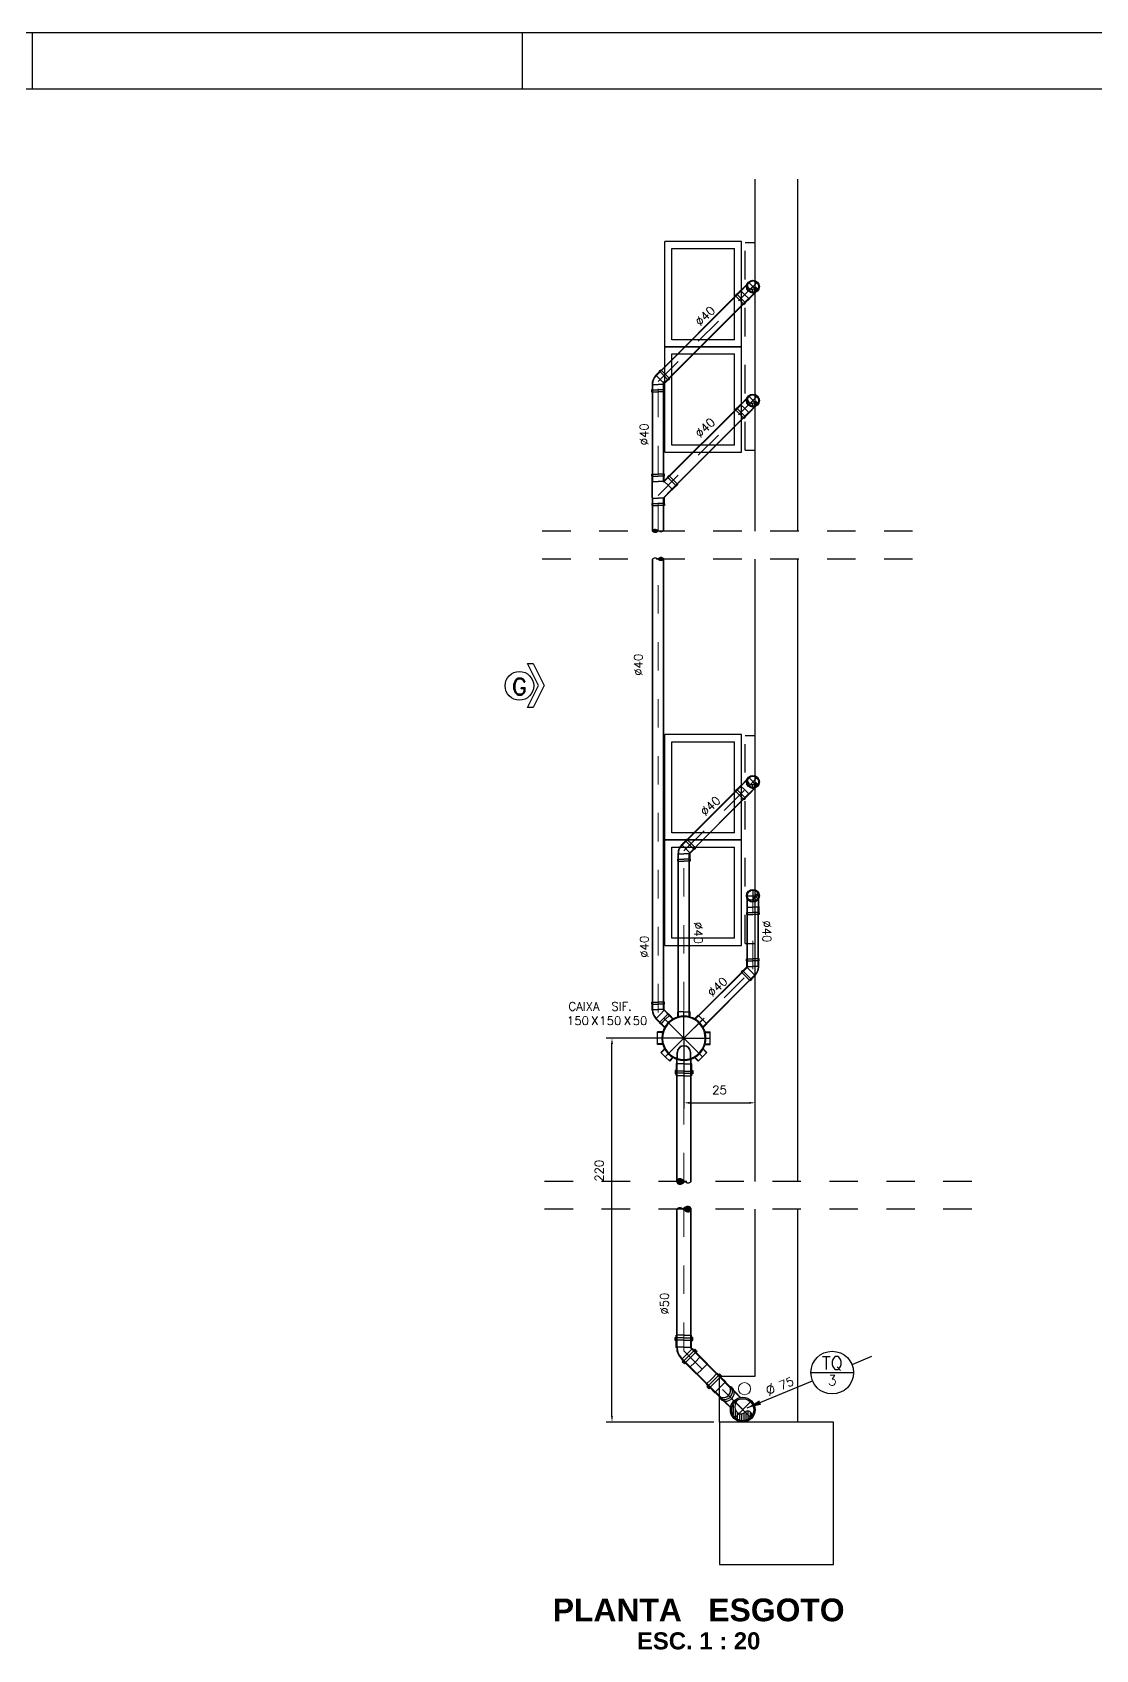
# Model space of a CAD drawing. Header units: millimetres. Extents: x -2485 to 3289, y -257 to 1952.
# Drawn here: x 20.52 to 24.25, y 21.34 to 27.02 of the extents above; entities that cross this region are included whole.
import ezdxf
from ezdxf.enums import TextEntityAlignment as Align

# ---------------------------------------------------------------- set-up
doc = ezdxf.new("R2010")
doc.units = ezdxf.units.MM
doc.header["$LTSCALE"] = 0.3
for name, pattern in [('CONTINUO', [0]), ('HID', [0.37, 0.07, -0.1, 0.03, -0.1, 0.07]), ('HIDDEN2', [0.1875, 0.125, -0.0625]), ('T-5CM', [0.1, 0.05, -0.05])]:
    doc.linetypes.add(name, pattern=pattern)
for name, color, linetype in [('PAREDE', 7, 'CONTINUO'), ('PILAR', 2, 'Continuous'), ('PROJEÇÃO', 11, 'HIDDEN2'), ('SAN', 11, 'Continuous'), ('TEX', 11, 'Continuous'), ('TEXTO', 3, 'Continuous'), ('TUB', 1, 'Continuous')]:
    doc.layers.add(name, color=color, linetype=linetype)
doc.layers.add('PROJETO ESGOTO', color=1, linetype='HID', lineweight=15)
doc.layers.add('prumada', color=9, linetype='Continuous', lineweight=15)
doc.styles.add('ROMAND', font='romand')
doc.styles.add('ROMANS', font='romans.shx', dxfattribs={"height": 0.03})
doc.styles.add('SANSSERIFBOLD', font='sasb____.pfb')
doc.dimstyles.new('20', dxfattribs={"dimtxt": 0.03, "dimasz": 0.02, "dimexe": 0.02, "dimexo": 0.02, "dimgap": 0.03, "dimtad": 1, "dimdec": 3, "dimlfac": 100, "dimdsep": 46, "dimtxsty": 'ROMANS', "dimcen": 0.02, "dimclrd": 11, "dimclre": 11, "dimclrt": 3, "dimadec": 0, "dimazin": 0, "dimtfac": 3.333333, "dimtdec": 3, "dimtix": 1, "dimtmove": 2, "dimatfit": 3, "dimfxl": 0, "dimtolj": 1, "dimarcsym": 0})

# ---------------------------------------------------------------- blocks, each defined once
blk = doc.blocks.new('JSJ75X50')
at = {"layer": 'TUB', "linetype": 'Continuous'}
for p, q in [((-0.0435, 0), (0.0434, 0)), ((0, -0.0435), (0, 0.0434))]:
    blk.add_line(p, q, dxfattribs=at)
at = {"layer": 'TUB', "color": 7}
for p, q in [((-0.0233, -0.0132), (-0.0387, 0.0021)), ((-0.0162, -0.0098), (-0.0371, 0.0112)), ((-0.0123, -0.003), (-0.034, 0.0186)), ((-0.011, 0.0063), (-0.0297, 0.0249)), ((-0.0072, 0.0131), (-0.0243, 0.0302)), ((-0.0014, 0.0179), (-0.0179, 0.0344)), ((0.0066, 0.0205), (-0.0103, 0.0374)), ((0.0209, 0.0168), (-0.001, 0.0387)), ((0.0371, 0.0112), (0.0112, 0.0371)), ((0.0377, 0), (0.0322, 0.0055)), ((0.0387, -0.001), (0.0377, 0))]:
    blk.add_line(p, q, dxfattribs=at)
at = {"layer": 'TUB', "color": 4}
for p, q in [((0.0686, 0.0251), (0.0355, 0.0251)), ((0.0663, 0.0235), (0.0365, 0.0235)), ((0.0753, 0.0282), (0.0842, 0.0282)), ((0.1104, 0.0237), (0.0856, 0.0237)), ((0.1098, 0.0253), (0.0892, 0.0253)), ((0.1098, 0.0253), (0.1114, 0.0269)), ((0.1104, 0.0237), (0.112, 0.0253)), ((0.1114, 0.0269), (0.1353, 0.0269)), ((0.112, 0.0253), (0.1369, 0.0253)), ((0.1353, 0.0309), (0.1465, 0.0309)), ((0.1353, 0.0269), (0.1353, 0.0309)), ((0.1369, 0.0293), (0.1449, 0.0293)), ((0.1369, 0.0253), (0.1369, 0.0293)), ((0.1449, 0.0293), (0.1449, 0.0253)), ((0.1449, 0.0253), (0.154, 0.0253)), ((0.1465, 0.0309), (0.1465, 0.0269)), ((0.1465, 0.0269), (0.154, 0.0269)), ((0.0686, -0.0251), (0.0355, -0.0251)), ((0.0663, -0.0235), (0.0365, -0.0235)), ((0.0753, -0.0282), (0.0842, -0.0282)), ((0.1104, -0.0237), (0.0856, -0.0237)), ((0.1098, -0.0253), (0.0892, -0.0253)), ((0.1098, -0.0253), (0.1114, -0.0269)), ((0.1104, -0.0237), (0.112, -0.0253)), ((0.1114, -0.0269), (0.1353, -0.0269)), ((0.112, -0.0253), (0.1369, -0.0253)), ((0.1353, -0.0269), (0.1353, -0.031)), ((0.1353, -0.031), (0.1465, -0.031)), ((0.1369, -0.0253), (0.1369, -0.0294)), ((0.1369, -0.0294), (0.1449, -0.0294)), ((0.1449, -0.0253), (0.154, -0.0253)), ((0.1449, -0.0294), (0.1449, -0.0253)), ((0.1465, -0.0269), (0.154, -0.0269)), ((0.1465, -0.031), (0.1465, -0.0269))]:
    blk.add_line(p, q, dxfattribs=at)
at = {"layer": 'TUB', "color": 3}
for p, q in [((0.112, 0), (0.112, 0.0253)), ((0.112, 0), (0.112, -0.0253)), ((0.1369, 0), (0.1369, 0.0253)), ((0.1369, 0), (0.1369, -0.0253)), ((0.1449, 0), (0.1449, 0.0253)), ((0.1449, 0), (0.1449, -0.0253)), ((0.154, 0), (0.154, 0.0269)), ((0.154, 0), (0.154, -0.0269))]:
    blk.add_line(p, q, dxfattribs=at)
at = {"layer": 'TUB', "color": 4}
for radius in [0.0435, 0.0394, 0.0387]:
    blk.add_circle((0, 0), radius, dxfattribs=at)
for centre, radius, start, end in [((-0.0253, 0), 0.0134, 180, 0), ((0.0086, 0), 0.0206, 68.9015, 180), ((0.0043, -0.0111), 0.0324, 357.8255, 68.9015)]:
    blk.add_arc(centre, radius, start, end, dxfattribs=at)
at = {"layer": 'TUB', "color": 4, "linetype": 'Continuous'}
for centre, radius, start, end in [((0.0844, 0), 0.0297, 107.8435, 180), ((0.0924, 0), 0.0298, 110.4742, 180), ((0.0984, -0.0001), 0.0277, 115.961, 179.7959), ((0.0984, -0.0001), 0.0271, 109.7929, 179.7552), ((0.0842, 0.021), 0.00728, 37.0385, 107.5139), ((0.0895, 0.016), 0.00937, 91.1228, 109.8417), ((0.0844, 0), 0.0297, 180, 252.1565), ((0.0924, 0), 0.0298, 180, 249.5258), ((0.0984, 0.0001), 0.0277, 180.2041, 244.039), ((0.0984, 0.0001), 0.0271, 180.2448, 250.2071), ((0.0842, -0.021), 0.00728, 252.4861, 322.9615), ((0.0895, -0.016), 0.00937, 250.1583, 268.8772)]:
    blk.add_arc(centre, radius, start, end, dxfattribs=at)
blk = doc.blocks.new('cs150x50')
at = {"layer": 'TUB', "color": 3}
for p, q in [((-0.0808, 0.0499), (-0.0653, 0.0653)), ((-0.0653, 0.0653), (-0.0499, 0.0808)), ((0, 0.0925), (-0.0218, 0.0925)), ((0.0218, 0.0925), (0, 0.0925)), ((0.05, 0.0808), (0.0654, 0.0654)), ((0.0654, 0.0654), (0.0808, 0.05)), ((-0.0925, 0), (-0.0925, 0.0218)), ((-0.0925, 0), (-0.0925, -0.0218)), ((0.0903, 0), (0.0903, 0.0253)), ((0.0903, 0), (0.0903, -0.0254)), ((0.1152, 0), (0.1152, 0.0253)), ((0.1152, 0), (0.1152, -0.0254)), ((0.1232, 0), (0.1232, 0.0253)), ((0.1232, 0), (0.1232, -0.0254)), ((0.1323, 0), (0.1323, 0.027)), ((0.1323, 0), (0.1323, -0.027)), ((-0.0808, -0.0499), (-0.0653, -0.0653)), ((0.0654, -0.0654), (0.0808, -0.05)), ((-0.0653, -0.0653), (-0.0499, -0.0808)), ((0, -0.0925), (-0.0218, -0.0925)), ((0.0218, -0.0925), (0, -0.0925)), ((0.05, -0.0808), (0.0654, -0.0654))]:
    blk.add_line(p, q, dxfattribs=at)
at = {"layer": 'TUB', "color": 1}
for p, q in [((-0.0653, 0.0653), (0, 0)), ((0, 0), (0, 0.0925)), ((0, 0), (0.0654, 0.0654)), ((0, 0), (-0.0925, 0)), ((-0.0653, -0.0653), (0, 0)), ((0, 0), (0.0775, 0)), ((0, 0), (0, 0)), ((0, 0), (0, 0)), ((0, 0), (0, 0)), ((0, 0), (0, 0)), ((0, 0), (0, 0)), ((0, 0), (0, 0)), ((0, 0), (0, 0)), ((0, 0), (0, 0)), ((0, 0), (0.0654, -0.0654)), ((0, 0), (0, -0.0925))]:
    blk.add_line(p, q, dxfattribs=at)
at = {"layer": 'TUB', "color": 4}
for p, q in [((-0.0388, 0.0671), (-0.0512, 0.0795)), ((-0.0372, 0.068), (-0.0499, 0.0808)), ((-0.0218, 0.0744), (-0.0218, 0.0925)), ((-0.02, 0.0749), (-0.02, 0.0925)), ((0.02, 0.0749), (0.02, 0.0925)), ((0.0218, 0.0744), (0.0218, 0.0925)), ((0.0372, 0.068), (0.05, 0.0808)), ((0.0388, 0.0671), (0.0513, 0.0795)), ((-0.0744, 0.0218), (-0.0925, 0.0218)), ((-0.0749, 0.02), (-0.0925, 0.02)), ((-0.068, 0.0372), (-0.0808, 0.0499)), ((-0.0671, 0.0388), (-0.0795, 0.0512)), ((0.071, 0.0238), (0.0501, 0.0238)), ((0.0714, 0.0226), (0.0501, 0.0226)), ((0.0671, 0.0388), (0.0795, 0.0513)), ((0.068, 0.0372), (0.0808, 0.05)), ((0.088, 0.0253), (0.0732, 0.0253)), ((0.0887, 0.0238), (0.0738, 0.0238)), ((0.088, 0.0253), (0.0896, 0.027)), ((0.0887, 0.0238), (0.0903, 0.0253)), ((0.0896, 0.027), (0.1136, 0.027)), ((0.0903, 0.0253), (0.1152, 0.0253)), ((0.1136, 0.027), (0.1136, 0.031)), ((0.1136, 0.031), (0.1248, 0.031)), ((0.1152, 0.0253), (0.1152, 0.0293)), ((0.1152, 0.0293), (0.1232, 0.0293)), ((0.1232, 0.0293), (0.1232, 0.0253)), ((0.1232, 0.0253), (0.1323, 0.0253)), ((0.1248, 0.031), (0.1248, 0.027)), ((0.1248, 0.027), (0.1323, 0.027)), ((-0.0749, -0.02), (-0.0925, -0.02)), ((-0.0744, -0.0218), (-0.0925, -0.0218)), ((-0.068, -0.0372), (-0.0808, -0.0499)), ((-0.0671, -0.0388), (-0.0795, -0.0512)), ((0.0714, -0.0226), (0.0501, -0.0226)), ((0.071, -0.0238), (0.0501, -0.0238)), ((0.0671, -0.0388), (0.0795, -0.0513)), ((0.068, -0.0372), (0.0808, -0.05)), ((0.088, -0.0254), (0.0732, -0.0254)), ((0.0887, -0.0238), (0.0738, -0.0238)), ((0.088, -0.0254), (0.0896, -0.027)), ((0.0887, -0.0238), (0.0903, -0.0254)), ((0.0896, -0.027), (0.1136, -0.027)), ((0.0903, -0.0254), (0.1152, -0.0254)), ((0.1136, -0.027), (0.1136, -0.031)), ((0.1136, -0.031), (0.1248, -0.031)), ((0.1152, -0.0254), (0.1152, -0.0294)), ((0.1152, -0.0294), (0.1232, -0.0294)), ((0.1232, -0.0254), (0.1323, -0.0254)), ((0.1232, -0.0294), (0.1232, -0.0254)), ((0.1248, -0.027), (0.1323, -0.027)), ((0.1248, -0.031), (0.1248, -0.027)), ((-0.0388, -0.0671), (-0.0512, -0.0795)), ((-0.0372, -0.068), (-0.0499, -0.0808)), ((-0.0218, -0.0744), (-0.0218, -0.0925)), ((-0.02, -0.0749), (-0.02, -0.0925)), ((0.02, -0.0749), (0.02, -0.0925)), ((0.0218, -0.0744), (0.0218, -0.0925)), ((0.0372, -0.068), (0.05, -0.0808)), ((0.0388, -0.0671), (0.0513, -0.0795))]:
    blk.add_line(p, q, dxfattribs=at)
for centre, radius, start, end in [((0, 0), 0.0749, 18.487, 180), ((0, 0), 0.0775, 120.0448, 135), ((0, 0), 0.0775, 106.3372, 118.6628), ((0, 0), 0.0775, 90, 104.9552), ((0, 0), 0.0775, 75.0448, 90), ((0, 0), 0.0775, 61.3372, 73.6628), ((0, 0), 0.0775, 45, 59.9552), ((0, 0), 0.0775, 165.0448, 180), ((0, 0), 0.0775, 180, 194.9552), ((0, 0), 0.0749, 180, 341.513), ((0, 0), 0.0775, 151.3372, 163.6628), ((0, 0), 0.0775, 135, 149.9552), ((0.0501, 0), 0.0238, 90, 180), ((0.0501, 0), 0.0238, 180, 270), ((0.0501, 0), 0.0226, 90, 180), ((0.0501, 0), 0.0226, 180, 270), ((0, 0), 0.0775, 30.0448, 45), ((0, 0), 0.0775, 19.0927, 28.6628), ((0, 0), 0.0749, 0, 17.5218), ((0, 0), 0.0749, 342.4782, 360), ((0, 0), 0.0775, 360, 17.8455), ((0, 0), 0.0775, 342.1545, 0), ((0, 0), 0.0775, 196.3372, 208.6628), ((0, 0), 0.0775, 210.0448, 225), ((0, 0), 0.0775, 225, 239.9552), ((0, 0), 0.0775, 300.0448, 315), ((0, 0), 0.0775, 315, 329.9552), ((0, 0), 0.0775, 331.3372, 340.9073), ((0, 0), 0.0775, 241.3372, 253.6628), ((0, 0), 0.0775, 255.0448, 270), ((0, 0), 0.0775, 270, 284.9552), ((0, 0), 0.0775, 286.3372, 298.6628)]:
    blk.add_arc(centre, radius, start, end, dxfattribs=at)
blk = doc.blocks.new('c90')
at = {"layer": 'TUB', "color": 3}
for p, q in [((-0.066, 0.0224), (-0.066, 0)), ((-0.066, -0.0224), (-0.066, 0)), ((-0.059, 0.02), (-0.059, 0)), ((-0.059, -0.02), (-0.059, 0)), ((-0.04, 0.0194), (-0.04, 0)), ((-0.04, -0.0194), (-0.04, 0))]:
    blk.add_line(p, q, dxfattribs=at)
at = {"layer": 'TUB', "color": 4}
for p, q in [((-0.0598, 0.0224), (-0.066, 0.0224)), ((-0.04, 0.02), (-0.066, 0.02)), ((-0.059, 0.0212), (-0.0598, 0.0224)), ((-0.0388, 0.0212), (-0.059, 0.0212)), ((-0.04, 0.02), (-0.04, 0.0194)), ((-0.04, 0.0194), (-0.038, 0.0194)), ((-0.038, 0.0206), (-0.0388, 0.0212)), ((-0.038, 0.0206), (-0.0095, 0.0206)), ((-0.038, 0.0194), (-0.0118, 0.0194)), ((-0.04, -0.02), (-0.066, -0.02)), ((-0.0598, -0.0224), (-0.066, -0.0224)), ((-0.059, -0.0212), (-0.0598, -0.0224)), ((-0.0388, -0.0212), (-0.059, -0.0212)), ((-0.04, -0.0194), (-0.038, -0.0194)), ((-0.04, -0.02), (-0.04, -0.0194)), ((-0.038, -0.0206), (-0.0388, -0.0212)), ((-0.038, -0.0194), (-0.0118, -0.0194)), ((-0.038, -0.0206), (-0.0095, -0.0206))]:
    blk.add_line(p, q, dxfattribs=at)
at = {"layer": 'TUB', "color": 1, "linetype": 'Continuous'}
for p, q in [((0.0227, 0), (-0.0227, 0)), ((0, 0.0227), (0, -0.0227))]:
    blk.add_line(p, q, dxfattribs=at)
at = {"layer": 'TUB', "color": 7}
for p, q in [((-0.0133, 0.0017), (-0.0195, -0.0045)), ((-0.0133, 0.0123), (-0.0188, 0.0068)), ((-0.0088, -0.0044), (-0.0162, -0.0118)), ((-0.0011, -0.0074), (-0.0107, -0.0169)), ((0.0057, -0.0111), (-0.003, -0.0198))]:
    blk.add_line(p, q, dxfattribs=at)
at = {"layer": 'TUB', "color": 4}
for radius in [0.0227, 0.02]:
    blk.add_circle((0, 0), radius, dxfattribs=at)
for centre, radius, start, end in [((0, 0.0069), 0.0143, 131.815, 270.1096), ((0, -0.0137), 0.0063, 270, 90)]:
    blk.add_arc(centre, radius, start, end, dxfattribs=at)
blk = doc.blocks.new('j45e40')
at = {"layer": 'TUB', "color": 4}
for p, q in [((-0.0212, 0.0071), (-0.0396, -0.0113)), ((-0.0212, 0.0088), (-0.0355, -0.0055)), ((-0.0202, 0.0089), (-0.0212, 0.0088)), ((-0.0212, 0.0071), (-0.0208, 0.0067)), ((-0.0208, 0.0067), (-0.0194, 0.0081)), ((0.008, 0.0206), (0.0088, 0.0212)), ((0.01, 0.0194), (0.008, 0.0194)), ((0.0088, 0.0212), (0.029, 0.0212)), ((0.01, 0.02), (0.01, 0.0194)), ((0.01, 0.02), (0.036, 0.02)), ((0.029, 0.0212), (0.0298, 0.0224)), ((0.0298, 0.0224), (0.036, 0.0224)), ((-0.0369, -0.0052), (-0.0413, -0.0096)), ((-0.0355, -0.0055), (-0.0369, -0.0052)), ((0.0071, -0.0212), (-0.0113, -0.0396)), ((-0.0052, -0.0369), (-0.0096, -0.0413)), ((0.0088, -0.0212), (-0.0055, -0.0355)), ((-0.0055, -0.0355), (-0.0052, -0.0369)), ((0.0067, -0.0208), (0.008, -0.0194)), ((0.0071, -0.0212), (0.0067, -0.0208)), ((0.01, -0.0194), (0.008, -0.0194)), ((0.0088, -0.0212), (0.029, -0.0212)), ((0.01, -0.02), (0.01, -0.0194)), ((0.01, -0.02), (0.036, -0.02)), ((0.029, -0.0212), (0.0298, -0.0224)), ((0.0298, -0.0224), (0.036, -0.0224))]:
    blk.add_line(p, q, dxfattribs=at)
at = {"layer": 'TUB', "color": 3}
for p, q in [((-0.0212, 0.0071), (-0.0071, -0.0071)), ((0.01, 0.02), (0.01, 0)), ((0.029, 0.02), (0.029, 0)), ((0.036, 0.0224), (0.036, 0)), ((-0.0413, -0.0096), (-0.0254, -0.0254)), ((-0.0346, -0.0064), (-0.0205, -0.0205)), ((-0.0096, -0.0413), (-0.0254, -0.0254)), ((-0.0064, -0.0346), (-0.0205, -0.0205)), ((0.0071, -0.0212), (-0.0071, -0.0071)), ((0.01, -0.02), (0.01, 0)), ((0.029, -0.02), (0.029, 0)), ((0.036, -0.0224), (0.036, 0))]:
    blk.add_line(p, q, dxfattribs=at)
at = {"layer": 'TUB', "color": 4, "linetype": 'Continuous'}
for radius in [0.0399, 0.0387]:
    blk.add_arc((0.008, -0.0193), radius, 90, 135, dxfattribs=at)
at = {"layer": 'TUB', "linetype": 'Continuous', "style": 'ROMANS'}
blk.add_text('JJ', height=0.000001, dxfattribs=at).set_placement((0.01, -0.0194))
blk = doc.blocks.new('JS40')
at = {"layer": 'TUB', "color": 4}
for p, q in [((-0.029, 0.0224), (-0.0352, 0.0224)), ((-0.0092, 0.02), (-0.0352, 0.02)), ((-0.0282, 0.0212), (-0.029, 0.0224)), ((-0.008, 0.0212), (-0.0282, 0.0212)), ((-0.0092, 0.02), (-0.0092, 0.0194)), ((-0.0072, 0.0206), (-0.008, 0.0212)), ((0.0471, 0.0206), (0.0479, 0.0212)), ((0.0479, 0.0212), (0.0681, 0.0212)), ((0.0491, 0.02), (0.0751, 0.02)), ((0.0491, 0.02), (0.0491, 0.0194)), ((0.0681, 0.0212), (0.0689, 0.0224)), ((0.0689, 0.0224), (0.0751, 0.0224)), ((-0.0092, -0.02), (-0.0352, -0.02)), ((-0.029, -0.0224), (-0.0352, -0.0224)), ((-0.0282, -0.0212), (-0.029, -0.0224)), ((-0.0079, -0.0212), (-0.0282, -0.0212)), ((-0.0092, -0.0194), (-0.008, -0.0194)), ((-0.0092, -0.02), (-0.0092, -0.0194)), ((0.0194, -0.0485), (0.0195, -0.0495)), ((0.0195, -0.0495), (0.0338, -0.0638)), ((0.0216, -0.0491), (0.0202, -0.0477)), ((0.0212, -0.0495), (0.0216, -0.0491)), ((0.0212, -0.0495), (0.0396, -0.0679)), ((0.0491, -0.0216), (0.0468, -0.0194)), ((0.0491, -0.0194), (0.0468, -0.0194)), ((0.0491, -0.02), (0.0491, -0.0194)), ((0.0491, -0.02), (0.0751, -0.02)), ((0.0495, -0.0212), (0.0491, -0.0216)), ((0.0495, -0.0212), (0.0679, -0.0396)), ((0.0512, -0.0212), (0.0681, -0.0212)), ((0.0512, -0.0212), (0.0638, -0.0338)), ((0.0638, -0.0338), (0.0652, -0.0335)), ((0.0652, -0.0335), (0.0696, -0.0379)), ((0.0681, -0.0212), (0.0689, -0.0224)), ((0.0689, -0.0224), (0.0751, -0.0224)), ((0.0338, -0.0638), (0.0335, -0.0652)), ((0.0335, -0.0652), (0.0379, -0.0696))]:
    blk.add_line(p, q, dxfattribs=at)
at = {"layer": 'TUB', "color": 3}
for p, q in [((-0.0352, 0.0224), (-0.0352, 0)), ((-0.0352, -0.0224), (-0.0352, 0)), ((-0.0282, 0.02), (-0.0282, 0)), ((-0.0092, 0.0194), (-0.0092, 0)), ((-0.0092, -0.0194), (-0.0092, 0)), ((0.0491, 0.0194), (0.0491, 0)), ((0.0491, -0.0194), (0.0491, 0)), ((0.0681, 0.02), (0.0681, 0)), ((0.0751, 0.0224), (0.0751, 0)), ((-0.0282, -0.02), (-0.0282, 0)), ((0.0216, -0.0491), (0.0354, -0.0354)), ((0.0346, -0.0629), (0.0488, -0.0488)), ((0.0491, -0.0216), (0.0354, -0.0354)), ((0.0379, -0.0696), (0.0537, -0.0537)), ((0.0629, -0.0346), (0.0488, -0.0488)), ((0.0696, -0.0379), (0.0537, -0.0537)), ((0.0681, -0.02), (0.0681, 0)), ((0.0751, -0.0224), (0.0751, 0))]:
    blk.add_line(p, q, dxfattribs=at)
at = {"layer": 'TUB', "color": 4, "linetype": 'Continuous'}
for p, q in [((-0.0092, 0.0194), (0.0491, 0.0194)), ((-0.0072, 0.0206), (0.0471, 0.0206)), ((0.0202, -0.0477), (-0.008, -0.0194)), ((0.0194, -0.0485), (-0.0079, -0.0212))]:
    blk.add_line(p, q, dxfattribs=at)
blk = doc.blocks.new('j45e50d')
at = {"layer": 'TUB', "color": 4}
for p, q in [((-0.0242, 0.0094), (-0.056, -0.0225)), ((-0.0253, 0.0105), (-0.0554, -0.0196)), ((0.0104, 0.0253), (0.012, 0.0269)), ((0.0111, 0.0237), (0.0127, 0.0253)), ((0.012, 0.0269), (0.036, 0.0269)), ((0.0127, 0.0253), (0.0376, 0.0253)), ((0.036, 0.0309), (0.0472, 0.0309)), ((0.036, 0.0269), (0.036, 0.0309)), ((0.0376, 0.0293), (0.0456, 0.0293)), ((0.0376, 0.0253), (0.0376, 0.0293)), ((0.0456, 0.0293), (0.0456, 0.0253)), ((0.0456, 0.0253), (0.0547, 0.0253)), ((0.0472, 0.0309), (0.0472, 0.0269)), ((0.0472, 0.0269), (0.0547, 0.0269)), ((0.0105, -0.0231), (-0.0225, -0.056)), ((0.0105, -0.0254), (-0.0196, -0.0554)), ((0.0105, -0.0231), (0.0127, -0.0253)), ((0.0105, -0.0254), (0.012, -0.0269)), ((0.012, -0.0269), (0.036, -0.0269)), ((0.0127, -0.0253), (0.0376, -0.0253)), ((0.036, -0.0269), (0.036, -0.031)), ((0.036, -0.031), (0.0472, -0.031)), ((0.0376, -0.0253), (0.0376, -0.0294)), ((0.0376, -0.0294), (0.0456, -0.0294)), ((0.0456, -0.0253), (0.0547, -0.0253)), ((0.0456, -0.0294), (0.0456, -0.0253)), ((0.0472, -0.0269), (0.0547, -0.0269)), ((0.0472, -0.031), (0.0472, -0.0269))]:
    blk.add_line(p, q, dxfattribs=at)
at = {"layer": 'TUB', "color": 3}
for p, q in [((0.0127, 0), (0.0127, 0.0253)), ((0.0127, 0), (0.0127, -0.0253)), ((0.0376, 0), (0.0376, 0.0253)), ((0.0376, 0), (0.0376, -0.0253)), ((0.0456, 0), (0.0456, 0.0253)), ((0.0456, 0), (0.0456, -0.0253)), ((0.0547, 0), (0.0547, 0.0269)), ((0.0547, 0), (0.0547, -0.0269)), ((-0.0564, -0.022), (-0.0554, -0.0196)), ((-0.0564, -0.022), (-0.056, -0.0225)), ((-0.022, -0.0564), (-0.0225, -0.056)), ((-0.022, -0.0564), (-0.0196, -0.0554))]:
    blk.add_line(p, q, dxfattribs=at)
at = {"layer": 'TUB', "color": 3, "linetype": 'Continuous'}
for p in [(-0.056, -0.0225), (-0.0225, -0.056)]:
    blk.add_line(p, (-0.0392, -0.0392), dxfattribs=at)
at = {"layer": 'TUB', "color": 4}
for radius, start in [(0.0507, 90.0709), (0.0491, 89.3041)]:
    blk.add_arc((0.0105, -0.0253), radius, start, 135, dxfattribs=at)
blk = doc.blocks.new('l50')
at = {"layer": 'TUB', "color": 4}
for p, q in [((-0.035, 0.02595), (-0.031875, 0.02695)), ((0.0229, 0.02535), (-0.035, 0.02535)), ((-0.031875, 0.02695), (0.0213, 0.02695)), ((0.0213, 0.02695), (0.0213, 0.03095)), ((0.0213, 0.03095), (0.0325, 0.03095)), ((0.0229, 0.02535), (0.0229, 0.02935)), ((0.0229, 0.02935), (0.0309, 0.02935)), ((0.0309, 0.02935), (0.0309, 0.02535)), ((0.0309, 0.02535), (0.04, 0.02535)), ((0.0325, 0.03095), (0.0325, 0.02695)), ((0.0325, 0.02695), (0.04, 0.02695)), ((0.0229, -0.02535), (-0.035, -0.02535)), ((-0.035, -0.02595), (-0.031875, -0.02695)), ((-0.031875, -0.02695), (0.0213, -0.02695)), ((0.0213, -0.02695), (0.0213, -0.03095)), ((0.0213, -0.03095), (0.0325, -0.03095)), ((0.0229, -0.02535), (0.0229, -0.02935)), ((0.0229, -0.02935), (0.0309, -0.02935)), ((0.0309, -0.02535), (0.04, -0.02535)), ((0.0309, -0.02935), (0.0309, -0.02535)), ((0.0325, -0.02695), (0.04, -0.02695)), ((0.0325, -0.03095), (0.0325, -0.02695))]:
    blk.add_line(p, q, dxfattribs=at)
at = {"layer": 'TUB', "color": 3}
for p, q in [((-0.035, 0.02595), (-0.035, 0)), ((-0.035, -0.02595), (-0.035, 0)), ((0, 0.02535), (0, 0)), ((0, -0.02535), (0, 0)), ((0.0229, 0), (0.0229, 0.02535)), ((0.0229, 0), (0.0229, -0.02535)), ((0.0309, 0), (0.0309, 0.02535)), ((0.0309, 0), (0.0309, -0.02535)), ((0.04, 0), (0.04, 0.02695)), ((0.04, 0), (0.04, -0.02695))]:
    blk.add_line(p, q, dxfattribs=at)
blk = doc.blocks.new('N22')
at = {"layer": 'TEX'}
blk.add_line((0.3836, 0.1589), (0.4534, 0.1878), dxfattribs=at)
at = {"layer": 'TEX', "color": 5, "linetype": 'Continuous'}
blk.add_line((0.2393, 0.1302), (0.3893, 0.1302), dxfattribs=at)
at = {"layer": 'TEX', "color": 11}
blk.add_line((0.015, 0.0062), (0.245, 0.1015), dxfattribs=at)
at = {"layer": 'TEX', "color": 5, "linetype": 'Continuous'}
blk.add_circle((0.3143, 0.1302), 0.075, dxfattribs=at)
at = {"layer": 'TEX', "color": 11}
blk.add_solid([(0.0643, 0.0176), (0.058, 0.033), (0.015, 0.0062)], dxfattribs=at)
at = {"layer": 'TEX', "color": 5, "style": 'ROMANS'}
blk.add_text('%%c', height=0.04, rotation=22.5, dxfattribs=at).set_placement((0.0892, 0.0459))
at = {"layer": 'TEX', "color": 9, "linetype": 'Continuous', "style": 'ROMANS'}
for tag, height, p in [('L', 0.045, (0.3143, 0.1415)), ('N', 0.036, (0.3143, 0.0852))]:
    blk.add_attdef(tag, text='', height=height, dxfattribs=at).set_placement(p, align=Align.CENTER)
at = {"layer": 'TEX', "color": 5, "linetype": 'Continuous', "style": 'ROMANS'}
blk.add_attdef('N', (0.1351, 0.0689), '', height=0.03, rotation=22.5, dxfattribs=at)
blk = doc.blocks.new('IND1')
at = {"layer": 'TEX', "color": 5}
blk.add_lwpolyline([(0.0672, 0.0006), (0.0286, 0.0778), (0.0479, 0.0778), (0.0865, 0.0006), (0.0479, -0.0767), (0.0286, -0.0767)], close=True, dxfattribs=at)
blk.add_circle((0, 0), 0.0503, dxfattribs=at)
at = {"layer": 'TEX', "style": 'ROMAND'}
blk.add_attdef('LETRA', text='', height=0.06, dxfattribs=at).set_placement((0, -0.0328), align=Align.CENTER)
blk = doc.blocks.new('50')
at = {"layer": 'TEX', "color": 9, "style": 'ROMANS'}
blk.add_text('%%c50', height=0.03, dxfattribs=at).set_placement((0, 0))
blk = doc.blocks.new('40')
at = {"layer": 'TEX', "color": 9, "style": 'ROMANS'}
blk.add_text('%%c40', height=0.03, dxfattribs=at).set_placement((0, 0))
blk = doc.blocks.new('PE')
at = {"layer": 'TEX', "color": 9, "linetype": 'Continuous', "style": 'SANSSERIFBOLD'}
blk.add_text('PLANTA   ESGOTO', height=0.08, dxfattribs=at).set_placement((-0.0178, 0.1183), align=Align.CENTER)
at = {"layer": 'TEX', "color": 3, "linetype": 'Continuous', "style": 'SANSSERIFBOLD'}
blk.add_text('ESC. 1 : 20', height=0.06, dxfattribs=at).set_placement((-0.0178, 0.0196), align=Align.CENTER)
blk = doc.blocks.new('*D199')
at = {"layer": 'TEX', "color": 11, "lineweight": -2}
for p, q in [((22.7872, 23.4878), (22.5347, 23.4878)), ((22.5547, 22.1599), (22.5547, 23.4678)), ((22.9122, 22.1399), (22.5347, 22.1399))]:
    blk.add_line(p, q, dxfattribs=at)
at = {"layer": 'TEX', "color": 11}
for points in [[(22.5514, 23.4678), (22.5581, 23.4678), (22.5547, 23.4878)], [(22.5514, 22.1599), (22.5581, 22.1599), (22.5547, 22.1399)]]:
    blk.add_solid(points, dxfattribs=at)
at = {"layer": 'TEX', "color": 3, "insert": (22.5097, 23.0222), "char_height": 0.03, "attachment_point": 5, "rotation": 90, "style": 'ROMANS'}
blk.add_mtext('\\A1;220', dxfattribs=at)
blk = doc.blocks.new('*D219')
at = {"layer": 'TEX', "color": 11, "lineweight": -2}
for p, q in [((22.8072, 23.4678), (22.8072, 23.2409)), ((22.8272, 23.2609), (23.0372, 23.2609)), ((23.0572, 23.0051), (23.0572, 23.2809))]:
    blk.add_line(p, q, dxfattribs=at)
at = {"layer": 'TEX', "color": 11}
for points in [[(22.8272, 23.2642), (22.8272, 23.2575), (22.8072, 23.2609)], [(23.0372, 23.2642), (23.0372, 23.2575), (23.0572, 23.2609)]]:
    blk.add_solid(points, dxfattribs=at)
at = {"layer": 'TEX', "color": 3, "insert": (22.9322, 23.3059), "char_height": 0.03, "attachment_point": 5, "style": 'ROMANS'}
blk.add_mtext('\\A1;25', dxfattribs=at)
blk = doc.blocks.new('cs')
at = {"layer": 'TEX', "color": 5, "style": 'ROMANS'}
for s, p in [('CAIXA  SIF.', (0.0054, 0.0502)), ('X', (0.0851, 0)), ('X', (0.1999, 0))]:
    blk.add_text(s, height=0.03, dxfattribs=at).set_placement(p)
for p in [(0, 0), (0.1136, 0), (0.2311, 0)]:
    blk.add_attdef('N', p, '', height=0.03, dxfattribs=at)
blk = doc.blocks.new('B40')
at = {"layer": 'TUB', "color": 7}
for p, q in [((-0.0043, -0.0117), (0.0036, -0.0038)), ((-0.0042, -0.009), (0.0024, -0.0024)), ((-0.0039, -0.014), (0.0046, -0.0055)), ((-0.0032, -0.016), (0.0052, -0.0075)), ((-0.0031, -0.0052), (0.0011, -0.001)), ((-0.0024, -0.0178), (0.0054, -0.01)), ((-0.0013, -0.0193), (0.005, -0.0131)), ((0.0007, -0.02), (0.0033, -0.0174))]:
    blk.add_line(p, q, dxfattribs=at)
blk.add_spline([(0, 0.02), (0.0045, 0.0102), (0, 0), (-0.0043, -0.0119), (0, -0.02), (0.0054, -0.0084), (0, 0)], degree=3, dxfattribs=at)
blk = doc.blocks.new('B50')
at = {"layer": 'TUB', "color": 7}
for p, q in [((-0.0084, -0.0113), (0.0033, 0.0004)), ((-0.0018, 0.0003), (-0.0027, -0.0007)), ((-0.001, 0.0013), (-0.0018, 0.0003)), ((-0.0001, 0.0023), (-0.001, 0.0013)), ((0.0007, 0.0033), (-0.0001, 0.0023)), ((0, 0.0253), (0.0023, 0.023)), ((0.0037, 0), (0.0005, 0.0031)), ((0.0015, 0.0042), (0.0007, 0.0033)), ((0.0022, 0.0051), (0.0015, 0.0042)), ((0.0028, 0.0059), (0.0022, 0.0051)), ((0.0023, 0.023), (0.004, 0.0208)), ((0.0034, 0.0068), (0.0028, 0.0059)), ((0.004, 0.0076), (0.0034, 0.0068)), ((0.0061, -0.0029), (0.0037, 0)), ((0.004, 0.0208), (0.0051, 0.0189)), ((0.0045, 0.0085), (0.004, 0.0076)), ((0.0049, 0.0095), (0.0045, 0.0085)), ((0.0053, 0.0105), (0.0049, 0.0095)), ((0.0051, 0.0189), (0.0058, 0.0171)), ((0.0056, 0.0116), (0.0053, 0.0105)), ((0.0059, 0.0127), (0.0056, 0.0116)), ((0.0058, 0.0171), (0.0061, 0.0155)), ((0.0061, 0.0141), (0.0059, 0.0127)), ((0.0061, 0.0155), (0.0061, 0.0141)), ((-0.0087, -0.0134), (-0.0088, -0.0146)), ((-0.0088, -0.0146), (-0.0087, -0.0157)), ((-0.0086, -0.0123), (-0.0087, -0.0134)), ((-0.0087, -0.0157), (-0.0086, -0.0169)), ((-0.0086, -0.0168), (0.0057, -0.0024)), ((-0.0084, -0.0112), (-0.0086, -0.0123)), ((-0.0086, -0.0169), (-0.0084, -0.018)), ((-0.0082, -0.0101), (-0.0084, -0.0112)), ((-0.0084, -0.018), (-0.0081, -0.0191)), ((-0.0078, -0.0091), (-0.0082, -0.0101)), ((-0.0081, -0.0191), (-0.0076, -0.0201)), ((-0.0074, -0.008), (-0.0078, -0.0091)), ((-0.0076, -0.0201), (-0.0071, -0.0211)), ((-0.0069, -0.007), (-0.0074, -0.008)), ((-0.0073, -0.0207), (0.0078, -0.0056)), ((-0.0071, -0.0211), (-0.0064, -0.022)), ((-0.0064, -0.0059), (-0.0069, -0.007)), ((-0.0058, -0.0049), (-0.0064, -0.0059)), ((-0.0064, -0.022), (-0.0057, -0.0228)), ((-0.0051, -0.0039), (-0.0058, -0.0049)), ((-0.0057, -0.0228), (-0.0048, -0.0235)), ((-0.0043, -0.0028), (-0.0051, -0.0039)), ((-0.0048, -0.0235), (0.0093, -0.0094)), ((-0.0048, -0.0235), (-0.0039, -0.0241)), ((-0.0035, -0.0018), (-0.0043, -0.0028)), ((-0.0039, -0.0241), (-0.003, -0.0246)), ((-0.0027, -0.0007), (-0.0035, -0.0018)), ((-0.003, -0.0246), (-0.002, -0.025)), ((-0.002, -0.025), (-0.001, -0.0252)), ((-0.0012, -0.0252), (0.0097, -0.0144)), ((-0.001, -0.0252), (0, -0.0253)), ((0, -0.0253), (0.001, -0.0253)), ((0.001, -0.0253), (0.0019, -0.0252)), ((0.0019, -0.0252), (0.0028, -0.025)), ((0.0028, -0.025), (0.0036, -0.0246)), ((0.0036, -0.0246), (0.0044, -0.0242)), ((0.0044, -0.0242), (0.0051, -0.0237)), ((0.0051, -0.0237), (0.0058, -0.0232)), ((0.0058, -0.0232), (0.0065, -0.0226)), ((0.0078, -0.0055), (0.0061, -0.0029)), ((0.0065, -0.0226), (0.007, -0.022)), ((0.007, -0.022), (0.0076, -0.0213)), ((0.0076, -0.0213), (0.008, -0.0206)), ((0.0089, -0.0079), (0.0078, -0.0055)), ((0.008, -0.0206), (0.0084, -0.0198)), ((0.0084, -0.0198), (0.0088, -0.0189)), ((0.0088, -0.0189), (0.0091, -0.0178)), ((0.0095, -0.01), (0.0089, -0.0079)), ((0.0091, -0.0178), (0.0093, -0.0166)), ((0.0093, -0.0166), (0.0096, -0.0153)), ((0.0097, -0.012), (0.0095, -0.01)), ((0.0096, -0.0153), (0.0097, -0.0137)), ((0.0097, -0.0137), (0.0097, -0.012))]:
    blk.add_line(p, q, dxfattribs=at)

msp = doc.modelspace()

# ---------------------------------------------------------------- linework, layer by layer
at = {"color": 4, "linetype": 'Continuous'}
msp.add_line((16.62, 27.019655), (33.24, 27.019655), dxfattribs=at)
at = {"color": 5, "linetype": 'Continuous'}
for p, q in [((20.52, 26.819655), (20.52, 27.019655)), ((22.24, 26.819655), (22.24, 27.019655))]:
    msp.add_line(p, q, dxfattribs=at)
at = {"color": 12, "linetype": 'Continuous'}
msp.add_line((33.04, 26.819655), (17.12, 26.819655), dxfattribs=at)
at = {"layer": 'PAREDE'}
for p, q in [((23.057208, 25.26796), (23.057208, 26.504458)), ((23.207208, 25.26796), (23.207208, 26.504458)), ((23.057208, 25.26796), (23.057208, 25.26976)), ((23.207208, 25.26796), (23.207208, 25.26976)), ((23.057208, 22.985134), (23.057208, 25.16996)), ((23.207208, 22.985134), (23.207208, 25.16996)), ((23.057208, 22.300616), (23.057208, 22.887134)), ((23.207208, 22.139892), (23.207208, 22.887134)), ((22.932208, 22.139892), (22.932208, 22.300616)), ((22.932208, 22.300616), (23.057208, 22.300616))]:
    msp.add_line(p, q, dxfattribs=at)
at = {"layer": 'PILAR'}
msp.add_lwpolyline([(22.932208, 21.639892), (23.332208, 21.639892), (23.332208, 22.139892), (22.932208, 22.139892)], close=True, dxfattribs=at)
at = {"layer": 'PROJETO ESGOTO'}
for p, q in [((22.716421, 25.793681), (23.049508, 26.126768)), ((22.716421, 25.26796), (22.716421, 25.793681)), ((22.716421, 25.393681), (23.049508, 25.726768)), ((22.716421, 25.26796), (22.716421, 25.26976)), ((22.716421, 23.578558), (22.716421, 25.16996)), ((22.807208, 24.145471), (23.049508, 24.387771)), ((22.807208, 22.985134), (22.807208, 24.145471)), ((23.049508, 23.730071), (23.049508, 23.987771)), ((22.807208, 23.487771), (23.049508, 23.730071)), ((22.807208, 23.487771), (22.716421, 23.578558)), ((22.807208, 22.389892), (22.807208, 22.887134)), ((23.013758, 22.183342), (22.807208, 22.389892))]:
    msp.add_line(p, q, dxfattribs=at)
at = {"layer": 'PROJEÇÃO', "linetype": 'T-5CM'}
for p, q in [((23.610148, 25.26796), (22.240192, 25.26796)), ((23.610148, 25.16996), (22.240192, 25.16996)), ((23.817986, 22.985134), (22.240192, 22.985134)), ((23.817986, 22.887134), (22.240192, 22.887134))]:
    msp.add_line(p, q, dxfattribs=at)
at = {"layer": 'prumada'}
msp.add_circle((23.019908, 22.257148), 0.0215, dxfattribs=at)
at = {"layer": 'SAN'}
for p, q in [((22.739812, 25.915238), (22.739812, 26.285229)), ((23.009812, 26.285229), (22.739812, 26.285229)), ((22.764812, 25.940238), (22.764812, 26.260229)), ((22.764812, 26.260229), (22.984812, 26.260229)), ((22.984812, 25.940238), (22.984812, 26.260229)), ((23.009812, 25.915238), (23.009812, 26.285229)), ((22.739812, 25.915238), (23.009812, 25.915238)), ((22.739812, 25.545248), (22.739812, 25.915238)), ((23.009812, 25.915238), (22.739812, 25.915238)), ((22.984812, 25.940238), (22.764812, 25.940238)), ((23.009812, 25.545248), (23.009812, 25.915238)), ((22.764812, 25.570248), (22.764812, 25.890238)), ((22.764812, 25.890238), (22.984812, 25.890238)), ((22.984812, 25.570248), (22.984812, 25.890238)), ((22.984812, 25.570248), (22.764812, 25.570248)), ((22.739812, 25.545248), (23.009812, 25.545248)), ((22.739812, 24.183747), (22.739812, 24.553738)), ((23.009812, 24.553738), (22.739812, 24.553738)), ((23.009812, 24.183747), (23.009812, 24.553738)), ((22.764812, 24.208747), (22.764812, 24.528738)), ((22.764812, 24.528738), (22.984812, 24.528738)), ((22.984812, 24.208747), (22.984812, 24.528738)), ((22.984812, 24.208747), (22.764812, 24.208747)), ((22.739812, 24.183747), (23.009812, 24.183747)), ((22.739812, 23.813757), (22.739812, 24.183747)), ((23.009812, 24.183747), (22.739812, 24.183747)), ((22.764812, 23.838757), (22.764812, 24.158747)), ((22.764812, 24.158747), (22.984812, 24.158747)), ((22.984812, 23.838757), (22.984812, 24.158747)), ((23.009812, 23.813757), (23.009812, 24.183747)), ((22.739812, 23.813757), (23.009812, 23.813757)), ((22.984812, 23.838757), (22.764812, 23.838757))]:
    msp.add_line(p, q, dxfattribs=at)
at = {"layer": 'SAN', "linetype": 'T-5CM'}
for p, q in [((23.022208, 25.552032), (23.022208, 26.281674)), ((23.022208, 26.281674), (23.057208, 26.281674)), ((23.022208, 25.552032), (23.057208, 25.552032)), ((23.022208, 23.820541), (23.022208, 24.550183)), ((23.022208, 24.550183), (23.057208, 24.550183)), ((23.022208, 23.820541), (23.057208, 23.820541))]:
    msp.add_line(p, q, dxfattribs=at)
at = {"layer": 'TUB', "color": 4}
for p, q in [((22.709337, 25.814881), (23.007082, 26.112625)), ((22.710186, 25.814032), (23.00793, 26.111777)), ((22.736773, 25.787445), (23.034518, 26.08519)), ((22.737621, 25.786596), (23.035366, 26.084341)), ((22.696421, 25.442754), (22.696421, 25.793681)), ((22.697621, 25.442754), (22.697621, 25.793681)), ((22.735221, 25.442754), (22.735221, 25.793681)), ((22.736421, 25.442754), (22.736421, 25.793681)), ((22.73721, 25.443602), (23.007082, 25.712625)), ((22.738059, 25.442754), (23.00793, 25.711777)), ((22.764646, 25.416167), (23.034518, 25.68519)), ((22.765495, 25.415318), (23.035366, 25.684341)), ((22.696421, 25.26796), (22.696421, 25.384445)), ((22.697621, 25.26796), (22.697621, 25.384445)), ((22.735221, 25.26796), (22.735221, 25.384445)), ((22.736421, 25.26796), (22.736421, 25.384445)), ((22.696421, 25.26796), (22.696421, 25.26976)), ((22.697621, 25.26796), (22.697621, 25.26976)), ((22.735221, 25.26796), (22.735221, 25.26976)), ((22.736421, 25.26796), (22.736421, 25.26976)), ((22.696421, 23.58854), (22.696421, 25.16996)), ((22.697621, 23.58854), (22.697621, 25.16996)), ((22.735221, 23.58854), (22.735221, 25.16996)), ((22.736421, 23.58854), (22.736421, 25.16996)), ((22.800124, 24.166671), (23.007082, 24.373629)), ((22.800973, 24.165823), (23.00793, 24.372781)), ((22.82756, 24.139236), (23.034518, 24.346194)), ((22.828408, 24.138387), (23.035366, 24.345345)), ((22.787208, 23.562646), (22.787208, 24.13549)), ((22.788408, 23.562957), (22.788408, 24.13549)), ((22.826008, 23.562957), (22.826008, 24.13549)), ((22.827208, 23.562646), (22.827208, 24.13549)), ((23.029508, 23.740053), (23.029508, 23.947771)), ((23.030708, 23.740053), (23.030708, 23.947771)), ((23.068308, 23.740053), (23.068308, 23.947771)), ((23.069508, 23.740053), (23.069508, 23.947771)), ((22.846011, 23.554858), (23.028308, 23.737156)), ((22.847079, 23.554229), (23.029157, 23.736307)), ((22.873666, 23.527642), (23.055744, 23.70972)), ((22.874295, 23.526574), (23.056593, 23.708871)), ((22.781858, 22.985134), (22.781858, 23.397471)), ((22.783458, 22.985134), (22.783458, 23.397471)), ((22.830958, 22.985134), (22.830958, 23.397471)), ((22.832558, 22.985134), (22.832558, 23.397471)), ((22.781858, 22.402592), (22.781858, 22.887134)), ((22.783458, 22.402592), (22.783458, 22.887134)), ((22.830958, 22.402592), (22.830958, 22.887134)), ((22.832558, 22.402592), (22.832558, 22.887134)), ((22.960572, 22.200678), (22.828528, 22.332722)), ((22.961703, 22.20181), (22.829659, 22.333854)), ((22.995291, 22.235397), (22.863247, 22.367441)), ((22.996422, 22.236528), (22.864378, 22.368573))]:
    msp.add_line(p, q, dxfattribs=at)

# ---------------------------------------------------------------- block references
at = {"layer": 'PROJETO ESGOTO'}
for name, p, rotation in [('c90', (23.049508, 26.126768), 45.00000000001843), ('j45e40', (22.716421, 25.793681), 45.00000000003685), ('c90', (23.049508, 25.726768), 45.00000000001843), ('JS40', (22.716421, 25.393681), 90), ('c90', (23.049508, 24.387771), 45.00000000001843), ('j45e40', (22.807208, 24.145471), 44.9999999999263), ('c90', (23.049508, 23.987771), 90.00000000002606), ('j45e40', (23.049508, 23.730071), 224.9999999999816), ('j45e40', (22.716421, 23.578558), 90), ('cs150x50', (22.807208, 23.487771), 270), ('j45e50d', (22.807208, 22.389892), 90), ('l50', (22.846453, 22.350647), 135.0000000000184), ('JSJ75X50', (23.013758, 22.183342), 134.9999999999816)]:
    msp.add_blockref(name, p, dxfattribs=dict(at, rotation=rotation))
at = {"layer": 'prumada'}
ref = msp.add_blockref('N22', (23.013758, 22.183342), dxfattribs=at)
ref.add_attrib('L', 'TQ', dxfattribs={"layer": 'TEX', "color": 9, "linetype": 'Continuous', "height": 0.045, "style": 'ROMANS'}).set_placement((23.328049, 22.324818), align=Align.CENTER)
ref.add_attrib('N', '3', dxfattribs={"layer": 'TEX', "color": 9, "linetype": 'Continuous', "height": 0.036, "style": 'ROMANS'}).set_placement((23.328049, 22.268582), align=Align.CENTER)
ref.add_attrib('N', '75', (23.14882, 22.252229), dxfattribs={"layer": 'TEX', "color": 5, "linetype": 'Continuous', "height": 0.03, "rotation": 22.5, "style": 'ROMANS'})
at = {"layer": 'TEX'}
ref = msp.add_blockref('cs', (22.396471, 23.534235), dxfattribs=at)
ref.add_attrib('N', '150', (22.396471, 23.534235), dxfattribs={"color": 5, "height": 0.03, "style": 'ROMANS'})
ref.add_attrib('N', '150', (22.510121, 23.534235), dxfattribs={"color": 5, "height": 0.03, "style": 'ROMANS'})
ref.add_attrib('N', '50', (22.627567, 23.534235), dxfattribs={"color": 5, "height": 0.03, "style": 'ROMANS'})
msp.add_blockref('PE', (22.876786, 21.322099), dxfattribs=at)
at = {"layer": 'TEXTO'}
for name, p, rotation in [('40', (22.864349, 25.986001), 44.34836451076674), ('40', (22.682469, 25.569482), 90), ('40', (22.864349, 25.593493), 44.34836451076674), ('40', (22.662088, 24.760443), 90), ('40', (22.882484, 24.265808), 43.29569237043552), ('40', (22.842786, 23.895851), 270), ('40', (23.083581, 23.901331), 270), ('40', (22.683174, 23.77023), 90), ('40', (22.907119, 23.630837), 43.15832360419426), ('50', (22.753911, 22.517348), 90)]:
    msp.add_blockref(name, p, dxfattribs=dict(at, rotation=rotation))
msp.add_blockref('IND1', (22.229746, 24.725177), dxfattribs=at).add_auto_attribs({'LETRA': 'G'})
at = {"layer": 'TUB'}
for name, p, rotation in [('B40', (22.716421, 25.26976), 270), ('B40', (22.716421, 25.16996), 90), ('B50', (22.807208, 22.985134), 270), ('B50', (22.807208, 22.887134), 90)]:
    msp.add_blockref(name, p, dxfattribs=dict(at, rotation=rotation))

# ---------------------------------------------------------------- dimensions: what is measured, and where the dimension line sits
at = {"layer": 'TEX'}
dim = msp.add_linear_dim(base=(22.554717, 23.487771), p1=(22.932208, 22.139892), p2=(22.807208, 23.487771), angle=90, text='220', dimstyle='20', dxfattribs=at)
dim.commit()
dim.dimension.update_dxf_attribs({"geometry": '*D199', "text_midpoint": (22.509717, 23.022221), "dimtype": 160})
dim = msp.add_linear_dim(base=(23.057208, 23.260883), p1=(22.807208, 23.487771), p2=(23.057208, 22.985134), dimstyle='20', dxfattribs=at)
dim.commit()
dim.dimension.update_dxf_attribs({"geometry": '*D219', "text_midpoint": (22.932208, 23.305883)})

doc.saveas('drawing.dxf')
